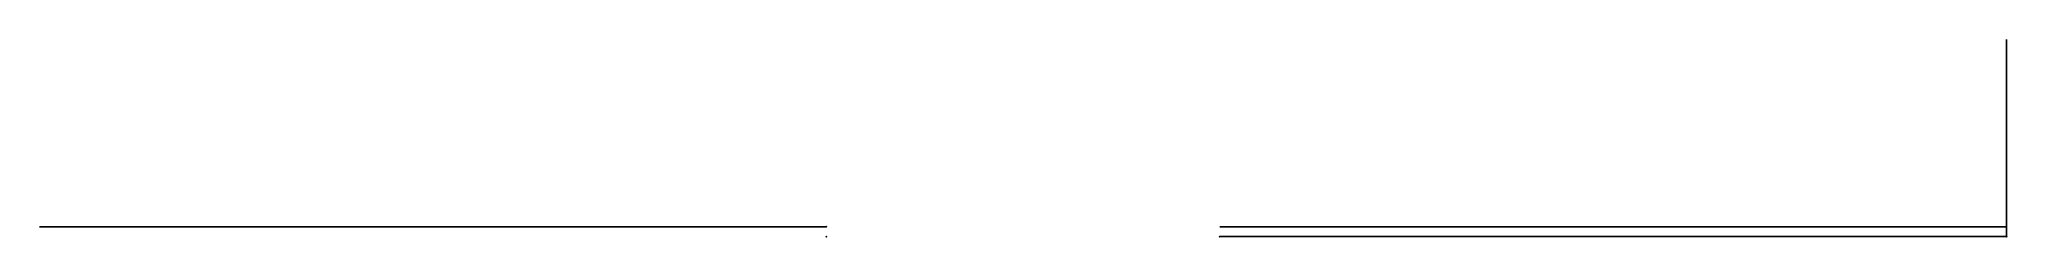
# Model space of a CAD drawing. Header units: centimetres. Extents: x -40 to 60, y 0 to 10.
import ezdxf

# ---------------------------------------------------------------- set-up
doc = ezdxf.new("R2010")
doc.units = ezdxf.units.CM
doc.header["$MEASUREMENT"] = 0
for name, color, linetype in [('box akrilik tomat v13 exported v1_Sketch10', 7, 'Continuous'), ('box akrilik tomat v13 exported v1_Sketch11', 7, 'Continuous'), ('box akrilik tomat v13 exported v1_Sketch12', 7, 'Continuous'), ('box akrilik tomat v13 exported v1_Sketch13', 7, 'Continuous'), ('box akrilik tomat v13 exported v1_Sketch14', 7, 'Continuous'), ('box akrilik tomat v13 exported v1_Sketch15', 7, 'Continuous'), ('box akrilik tomat v13 exported v1_Sketch3', 7, 'Continuous'), ('box akrilik tomat v13 exported v1_Sketch7', 7, 'Continuous'), ('box akrilik tomat v13 exported v1_Sketch8', 7, 'Continuous'), ('box akrilik tomat v13 exported v1_Sketch9', 7, 'Continuous')]:
    doc.layers.add(name, color=color, linetype=linetype)

msp = doc.modelspace()

# ---------------------------------------------------------------- linework, layer by layer
at = {"layer": 'box akrilik tomat v13 exported v1_Sketch10'}
msp.add_point((20, 0), dxfattribs=at)
at = {"layer": 'box akrilik tomat v13 exported v1_Sketch11'}
msp.add_point((0, 0, -29), dxfattribs=at)
at = {"layer": 'box akrilik tomat v13 exported v1_Sketch12', "extrusion": (0, -1, 0)}
msp.add_circle((59, -8), 0.5, dxfattribs=at)
at = {"layer": 'box akrilik tomat v13 exported v1_Sketch12'}
msp.add_point((0, 0), dxfattribs=at)
at = {"layer": 'box akrilik tomat v13 exported v1_Sketch13'}
for p, q in [((60, 0.5, -71.5), (60, 10, -71.5)), ((60, 10, -71.5), (60, 10, -52.5)), ((60, 10, -52.5), (60, 0.5, -52.5)), ((60, 0, -52.5), (60, 2, -52.5)), ((60, 2, -52.5), (60, 2, -71.5)), ((60, 0.5, -52.5), (60, 0.5, -54.22)), ((60, 0.5, -54.22), (60, 0, -54.22)), ((60, 0, -56.44), (60, 0.5, -56.44)), ((60, 0, -60.89), (60, 0.5, -60.89)), ((60, 0.5, -69.78), (60, 0.5, -71.5)), ((60, 0.5, -60.89), (60, 0.5, -63.11)), ((60, 0.5, -65.33), (60, 0.5, -67.56)), ((60, 0.5, -63.11), (60, 0, -63.11)), ((60, 0, -65.33), (60, 0.5, -65.33)), ((60, 0.5, -58.67), (60, 0, -58.67)), ((60, 0.5, -56.44), (60, 0.5, -58.67)), ((60, 0.5, -67.56), (60, 0, -67.56)), ((60, 0, -52.5), (60, 0.5, -52.5)), ((60, 0, -69.78), (60, 0.5, -69.78)), ((60, 0, -63.11), (60, 0, -65.33)), ((60, 0, -67.56), (60, 0, -69.78)), ((60, 0, -71.5), (60, 0, -54.22)), ((60, 0, -58.67), (60, 0, -60.89)), ((60, 0, -54.22), (60, 0, -52.5)), ((60, 0, -54.22), (60, 0, -56.44))]:
    msp.add_line(p, q, dxfattribs=at)
msp.add_point((60, 0), dxfattribs=at)
at = {"layer": 'box akrilik tomat v13 exported v1_Sketch14'}
for p, q in [((-40, 0.5, -18), (0, 0.5, -18)), ((-40, 0.5), (-40, 0.5, -18)), ((0, 0.5), (-40, 0.5)), ((0, 0.5, -18), (0, 0.5)), ((20, 0.5, -30), (20, 0.5, -26.78)), ((20, 0.5, -26.78), (20.5, 0.5, -26.78)), ((20.5, 0.5, -24.56), (20, 0.5, -24.56)), ((20, 0.5, -24.56), (20, 0.5, -22.33)), ((20, 0.5, -22.33), (20.5, 0.5, -22.33)), ((20.5, 0.5, -20.11), (20, 0.5, -20.11)), ((20, 0.5, -20.11), (20, 0.5, -17.89)), ((20.5, 0.5, -15.67), (20, 0.5, -15.67)), ((20, 0.5, -17.89), (20.5, 0.5, -17.89)), ((20.5, 0.5, -11.22), (20, 0.5, -11.22)), ((20, 0.5, -13.44), (20.5, 0.5, -13.44)), ((20, 0.5, -9), (20, 0.5, -8)), ((20, 0.5, -15.67), (20, 0.5, -13.44)), ((20, 0.5, -11.22), (20, 0.5, -9)), ((20.5, 0.5, -26.78), (20.5, 0.5, -24.56)), ((20.5, 0.5, -22.33), (20.5, 0.5, -20.11)), ((20.5, 0.5, -17.89), (20.5, 0.5, -15.67)), ((20.5, 0.5, -13.44), (20.5, 0.5, -11.22)), ((58, 0.5, -30), (22, 0.5, -30)), ((22, 0.5, -8), (58, 0.5, -8)), ((22.11, 0.5, -28.5), (22.11, 0.5, -29)), ((22.11, 0.5, -29), (24.21, 0.5, -29)), ((24.21, 0.5, -28.5), (22.11, 0.5, -28.5)), ((22.11, 0.5, -9), (22.11, 0.5, -9.5)), ((22.11, 0.5, -9.5), (24.21, 0.5, -9.5)), ((24.21, 0.5, -9), (22.11, 0.5, -9)), ((24.21, 0.5, -29), (24.21, 0.5, -28.5)), ((24.21, 0.5, -9.5), (24.21, 0.5, -9)), ((26.32, 0.5, -29), (28.42, 0.5, -29)), ((26.32, 0.5, -28.5), (26.32, 0.5, -29)), ((26.32, 0.5, -9.5), (28.42, 0.5, -9.5)), ((28.42, 0.5, -9), (26.32, 0.5, -9)), ((26.32, 0.5, -9), (26.32, 0.5, -9.5)), ((28.42, 0.5, -28.5), (26.32, 0.5, -28.5)), ((28.42, 0.5, -29), (28.42, 0.5, -28.5)), ((28.42, 0.5, -9.5), (28.42, 0.5, -9)), ((32.63, 0.5, -28.5), (30.53, 0.5, -28.5)), ((30.53, 0.5, -28.5), (30.53, 0.5, -29)), ((30.53, 0.5, -29), (32.63, 0.5, -29)), ((30.53, 0.5, -9), (30.53, 0.5, -9.5)), ((32.63, 0.5, -9), (30.53, 0.5, -9)), ((30.53, 0.5, -9.5), (32.63, 0.5, -9.5)), ((32.63, 0.5, -29), (32.63, 0.5, -28.5)), ((32.63, 0.5, -9.5), (32.63, 0.5, -9)), ((34.74, 0.5, -29), (36.84, 0.5, -29)), ((36.84, 0.5, -28.5), (34.74, 0.5, -28.5)), ((34.74, 0.5, -28.5), (34.74, 0.5, -29)), ((36.84, 0.5, -9), (34.74, 0.5, -9)), ((34.74, 0.5, -9.5), (36.84, 0.5, -9.5)), ((34.74, 0.5, -9), (34.74, 0.5, -9.5)), ((36.84, 0.5, -29), (36.84, 0.5, -28.5)), ((36.84, 0.5, -9.5), (36.84, 0.5, -9)), ((38.95, 0.5, -28.5), (38.95, 0.5, -29)), ((41.05, 0.5, -28.5), (38.95, 0.5, -28.5)), ((38.95, 0.5, -29), (41.05, 0.5, -29)), ((38.95, 0.5, -9), (38.95, 0.5, -9.5)), ((41.05, 0.5, -9), (38.95, 0.5, -9)), ((38.95, 0.5, -9.5), (41.05, 0.5, -9.5)), ((41.05, 0.5, -29), (41.05, 0.5, -28.5)), ((41.05, 0.5, -9.5), (41.05, 0.5, -9)), ((45.26, 0.5, -28.5), (43.16, 0.5, -28.5)), ((43.16, 0.5, -28.5), (43.16, 0.5, -29)), ((43.16, 0.5, -29), (45.26, 0.5, -29)), ((45.26, 0.5, -9), (43.16, 0.5, -9)), ((43.16, 0.5, -9), (43.16, 0.5, -9.5)), ((43.16, 0.5, -9.5), (45.26, 0.5, -9.5)), ((45.26, 0.5, -29), (45.26, 0.5, -28.5)), ((45.26, 0.5, -9.5), (45.26, 0.5, -9)), ((47.37, 0.5, -29), (49.47, 0.5, -29)), ((49.47, 0.5, -28.5), (47.37, 0.5, -28.5)), ((47.37, 0.5, -28.5), (47.37, 0.5, -29)), ((49.47, 0.5, -9), (47.37, 0.5, -9)), ((47.37, 0.5, -9), (47.37, 0.5, -9.5)), ((47.37, 0.5, -9.5), (49.47, 0.5, -9.5)), ((49.47, 0.5, -29), (49.47, 0.5, -28.5)), ((49.47, 0.5, -9.5), (49.47, 0.5, -9)), ((51.58, 0.5, -29), (53.68, 0.5, -29)), ((51.58, 0.5, -28.5), (51.58, 0.5, -29)), ((53.68, 0.5, -28.5), (51.58, 0.5, -28.5)), ((51.58, 0.5, -9.5), (53.68, 0.5, -9.5)), ((51.58, 0.5, -9), (51.58, 0.5, -9.5)), ((53.68, 0.5, -9), (51.58, 0.5, -9)), ((53.68, 0.5, -29), (53.68, 0.5, -28.5)), ((53.68, 0.5, -9.5), (53.68, 0.5, -9)), ((55.79, 0.5, -28.5), (55.79, 0.5, -29)), ((57.89, 0.5, -9), (55.79, 0.5, -9)), ((57.89, 0.5, -28.5), (55.79, 0.5, -28.5)), ((55.79, 0.5, -9), (55.79, 0.5, -9.5)), ((55.79, 0.5, -9.5), (57.89, 0.5, -9.5)), ((55.79, 0.5, -29), (57.89, 0.5, -29)), ((57.89, 0.5, -29), (57.89, 0.5, -28.5)), ((57.89, 0.5, -9.5), (57.89, 0.5, -9)), ((58, 0.5, -30), (58, 0.5, -30)), ((59.5, 0.5, -11.22), (59.5, 0.5, -13.44)), ((60, 0.5, -11.22), (59.5, 0.5, -11.22)), ((60, 0.5, -20.11), (59.5, 0.5, -20.11)), ((59.5, 0.5, -17.89), (60, 0.5, -17.89)), ((59.5, 0.5, -15.67), (59.5, 0.5, -17.89)), ((59.5, 0.5, -22.33), (60, 0.5, -22.33)), ((59.5, 0.5, -26.78), (60, 0.5, -26.78)), ((59.5, 0.5, -20.11), (59.5, 0.5, -22.33)), ((59.5, 0.5, -24.56), (59.5, 0.5, -26.78)), ((59.5, 0.5, -13.44), (60, 0.5, -13.44)), ((60, 0.5, -24.56), (59.5, 0.5, -24.56)), ((60, 0.5, -15.67), (59.5, 0.5, -15.67)), ((60, 0.5, -29), (60, 0.5, -30)), ((60, 0.5, -8), (60, 0.5, -11.22)), ((60, 0.5, -22.33), (60, 0.5, -24.56)), ((60, 0.5, -17.89), (60, 0.5, -20.11)), ((60, 0.5, -13.44), (60, 0.5, -15.67)), ((60, 0.5, -26.78), (60, 0.5, -29))]:
    msp.add_line(p, q, dxfattribs=at)
at = {"layer": 'box akrilik tomat v13 exported v1_Sketch14', "extrusion": (0, 1, 0)}
for centre in [(-21, -8, 0.5), (-21, -30, 0.5), (-59, -8, 0.5), (-59, -30, 0.5)]:
    msp.add_circle(centre, 0.5, dxfattribs=at)
for centre, start, end in [((-21, -30, 0.5), 180, 360), ((-21, -8, 0.5), 0, 180), ((-59, -8, 0.5), 0, 180), ((-59, -30, 0.5), 180, 360)]:
    msp.add_arc(centre, 1, start, end, dxfattribs=at)
at = {"layer": 'box akrilik tomat v13 exported v1_Sketch14'}
msp.add_point((0, 0.5), dxfattribs=at)
at = {"layer": 'box akrilik tomat v13 exported v1_Sketch15'}
for p, q in [((-40.01, 0.5, -19), (-40, 0.5, -18)), ((-40, 0.5), (-40, 0.5, -18)), ((-40, 0.5, 1), (-40, 0.5)), ((-40, 0.5, -18), (0, 0.5, -18)), ((0, 0.5), (-40, 0.5)), ((-38.01, 0.5, -19), (-38.01, 0.5, -18)), ((-38, 0.5, 1), (-38, 0.5)), ((-21.01, 0.5, -19), (-21, 0.5, -18)), ((-21, 0.5, 1), (-21, 0.5)), ((-19.01, 0.5, -19), (-19.01, 0.5, -18)), ((-19, 0.5, 1), (-19, 0.5)), ((-2.01, 0.5, -19), (-2, 0.5, -18)), ((-2, 0.5, 1), (-2, 0.5)), ((-0.01, 0.5, -19), (-0.01, 0.5, -18)), ((0, 0.5, 1), (0, 0.5)), ((0, 0.5, -18), (0, 0.5))]:
    msp.add_line(p, q, dxfattribs=at)
at = {"layer": 'box akrilik tomat v13 exported v1_Sketch15', "extrusion": (0, -1, 0)}
for centre in [(-39.01, -19, -0.5), (-39, 1, -0.5), (-20.01, -19, -0.5), (-20, 1, -0.5), (-1.01, -19, -0.5), (-1, 1, -0.5)]:
    msp.add_circle(centre, 0.4, dxfattribs=at)
for centre, start, end in [((-39.01, -19, -0.5), 179.3427, 360), ((-39, 1, -0.5), 0, 180), ((-20.01, -19, -0.5), 179.3427, 360), ((-20, 1, -0.5), 0, 180), ((-1.01, -19, -0.5), 179.3427, 360), ((-1, 1, -0.5), 0, 180)]:
    msp.add_arc(centre, 1, start, end, dxfattribs=at)
at = {"layer": 'box akrilik tomat v13 exported v1_Sketch15'}
msp.add_point((0, 0.5), dxfattribs=at)
at = {"layer": 'box akrilik tomat v13 exported v1_Sketch3'}
for p, q in [((20, 0, -29), (20, 0, -30)), ((22.11, 0, -9), (20, 0, -9)), ((20, 0, -13.44), (20, 0, -15.67)), ((20, 0, -9), (20, 0, -11.22)), ((20, 0, -20.11), (20.5, 0, -20.11)), ((20.5, 0, -26.78), (20, 0, -26.78)), ((20, 0, -26.78), (20, 0, -29)), ((20.5, 0, -13.44), (20, 0, -13.44)), ((20.5, 0, -17.89), (20, 0, -17.89)), ((20, 0, -17.89), (20, 0, -20.11)), ((20, 0, -22.33), (20, 0, -24.56)), ((20, 0, -29), (22.11, 0, -29)), ((20, 0, -11.22), (20.5, 0, -11.22)), ((20, 0, -15.67), (20.5, 0, -15.67)), ((20, 0, -24.56), (20.5, 0, -24.56)), ((20.5, 0, -22.33), (20, 0, -22.33)), ((20, 0, -8), (20, 0, -9)), ((20.5, 0, -15.67), (20.5, 0, -17.89)), ((20.5, 0, -20.11), (20.5, 0, -22.33)), ((20.5, 0, -24.56), (20.5, 0, -26.78)), ((20.5, 0, -11.22), (20.5, 0, -13.44)), ((22, 0, -30), (22, 0, -29)), ((22, 0, -9), (22, 0, -8)), ((22.11, 0, -29), (22.11, 0, -28.5)), ((22.11, 0, -28.5), (24.21, 0, -28.5)), ((24.21, 0, -9.5), (22.11, 0, -9.5)), ((22.11, 0, -9.5), (22.11, 0, -9)), ((24.21, 0, -28.5), (24.21, 0, -29)), ((24.21, 0, -29), (26.32, 0, -29)), ((24.21, 0, -9), (24.21, 0, -9.5)), ((26.32, 0, -9), (24.21, 0, -9)), ((26.32, 0, -29), (26.32, 0, -28.5)), ((26.32, 0, -28.5), (28.42, 0, -28.5)), ((26.32, 0, -9.5), (26.32, 0, -9)), ((28.42, 0, -9.5), (26.32, 0, -9.5)), ((28.42, 0, -29), (30.53, 0, -29)), ((28.42, 0, -28.5), (28.42, 0, -29)), ((28.42, 0, -9), (28.42, 0, -9.5)), ((30.53, 0, -9), (28.42, 0, -9)), ((30.53, 0, -29), (30.53, 0, -28.5)), ((30.53, 0, -28.5), (32.63, 0, -28.5)), ((32.63, 0, -9.5), (30.53, 0, -9.5)), ((30.53, 0, -9.5), (30.53, 0, -9)), ((32.63, 0, -29), (34.74, 0, -29)), ((32.63, 0, -28.5), (32.63, 0, -29)), ((32.63, 0, -9), (32.63, 0, -9.5)), ((34.74, 0, -9), (32.63, 0, -9)), ((34.74, 0, -28.5), (36.84, 0, -28.5)), ((34.74, 0, -29), (34.74, 0, -28.5)), ((36.84, 0, -9.5), (34.74, 0, -9.5)), ((34.74, 0, -9.5), (34.74, 0, -9)), ((36.84, 0, -29), (38.95, 0, -29)), ((36.84, 0, -28.5), (36.84, 0, -29)), ((38.95, 0, -9), (36.84, 0, -9)), ((36.84, 0, -9), (36.84, 0, -9.5)), ((38.95, 0, -29), (38.95, 0, -28.5)), ((38.95, 0, -28.5), (41.05, 0, -28.5)), ((41.05, 0, -9.5), (38.95, 0, -9.5)), ((38.95, 0, -9.5), (38.95, 0, -9)), ((41.05, 0, -28.5), (41.05, 0, -29)), ((41.05, 0, -29), (43.16, 0, -29)), ((43.16, 0, -9), (41.05, 0, -9)), ((41.05, 0, -9), (41.05, 0, -9.5)), ((43.16, 0, -29), (43.16, 0, -28.5)), ((43.16, 0, -28.5), (45.26, 0, -28.5)), ((45.26, 0, -9.5), (43.16, 0, -9.5)), ((43.16, 0, -9.5), (43.16, 0, -9)), ((45.26, 0, -29), (47.37, 0, -29)), ((45.26, 0, -28.5), (45.26, 0, -29)), ((47.37, 0, -9), (45.26, 0, -9)), ((45.26, 0, -9), (45.26, 0, -9.5)), ((47.37, 0, -28.5), (49.47, 0, -28.5)), ((47.37, 0, -29), (47.37, 0, -28.5)), ((49.47, 0, -9.5), (47.37, 0, -9.5)), ((47.37, 0, -9.5), (47.37, 0, -9)), ((49.47, 0, -28.5), (49.47, 0, -29)), ((49.47, 0, -29), (51.58, 0, -29)), ((49.47, 0, -9), (49.47, 0, -9.5)), ((51.58, 0, -9), (49.47, 0, -9)), ((51.58, 0, -29), (51.58, 0, -28.5)), ((51.58, 0, -28.5), (53.68, 0, -28.5)), ((53.68, 0, -9.5), (51.58, 0, -9.5)), ((51.58, 0, -9.5), (51.58, 0, -9)), ((53.68, 0, -29), (55.79, 0, -29)), ((53.68, 0, -28.5), (53.68, 0, -29)), ((55.79, 0, -9), (53.68, 0, -9)), ((53.68, 0, -9), (53.68, 0, -9.5)), ((57.89, 0, -9.5), (55.79, 0, -9.5)), ((55.79, 0, -28.5), (57.89, 0, -28.5)), ((55.79, 0, -29), (55.79, 0, -28.5)), ((55.79, 0, -9.5), (55.79, 0, -9)), ((57.89, 0, -28.5), (57.89, 0, -29)), ((57.89, 0, -29), (60, 0, -29)), ((57.89, 0, -9), (57.89, 0, -9.5)), ((60, 0, -9), (57.89, 0, -9)), ((60, 0, -29), (58, 0, -29)), ((58, 0, -29), (58, 0, -30)), ((58, 0, -8), (58, 0, -9)), ((59.5, 0, -17.89), (59.5, 0, -15.67)), ((59.5, 0, -22.33), (59.5, 0, -20.11)), ((60, 0, -13.44), (59.5, 0, -13.44)), ((59.5, 0, -13.44), (59.5, 0, -11.22)), ((60, 0, -26.78), (59.5, 0, -26.78)), ((59.5, 0, -26.78), (59.5, 0, -24.56)), ((59.5, 0, -24.56), (60, 0, -24.56)), ((60, 0, -22.33), (59.5, 0, -22.33)), ((59.5, 0, -15.67), (60, 0, -15.67)), ((59.5, 0, -20.11), (60, 0, -20.11)), ((60, 0, -17.89), (59.5, 0, -17.89)), ((59.5, 0, -11.22), (60, 0, -11.22)), ((60, 0, -20.11), (60, 0, -17.89)), ((60, 0, -11.22), (60, 0, -9)), ((60, 0, -24.56), (60, 0, -22.33)), ((60, 0, -29), (60, 0, -26.78)), ((60, 0, -15.67), (60, 0, -13.44)), ((60, 0, -30), (60, 0, -29)), ((60, 0, -9), (60, 0, -8))]:
    msp.add_line(p, q, dxfattribs=at)
at = {"layer": 'box akrilik tomat v13 exported v1_Sketch3', "extrusion": (0, -1, 0)}
for centre in [(21, -30), (21, -8), (59, -30), (59, -8)]:
    msp.add_circle(centre, 0.5, dxfattribs=at)
for centre, start, end in [((21, -30), 90.0006, 89.9994), ((21, -8), 270.0006, 269.9994), ((59, -30), 90.1643, 89.8357), ((59, -8), 270.0006, 269.9994)]:
    msp.add_arc(centre, 1, start, end, dxfattribs=at)
at = {"layer": 'box akrilik tomat v13 exported v1_Sketch3'}
msp.add_point((0, 0), dxfattribs=at)
at = {"layer": 'box akrilik tomat v13 exported v1_Sketch7'}
msp.add_point((0, 0), dxfattribs=at)
at = {"layer": 'box akrilik tomat v13 exported v1_Sketch8'}
msp.add_point((60, 0), dxfattribs=at)
at = {"layer": 'box akrilik tomat v13 exported v1_Sketch9'}
msp.add_point((0, 0, -29), dxfattribs=at)

doc.saveas('drawing.dxf')
